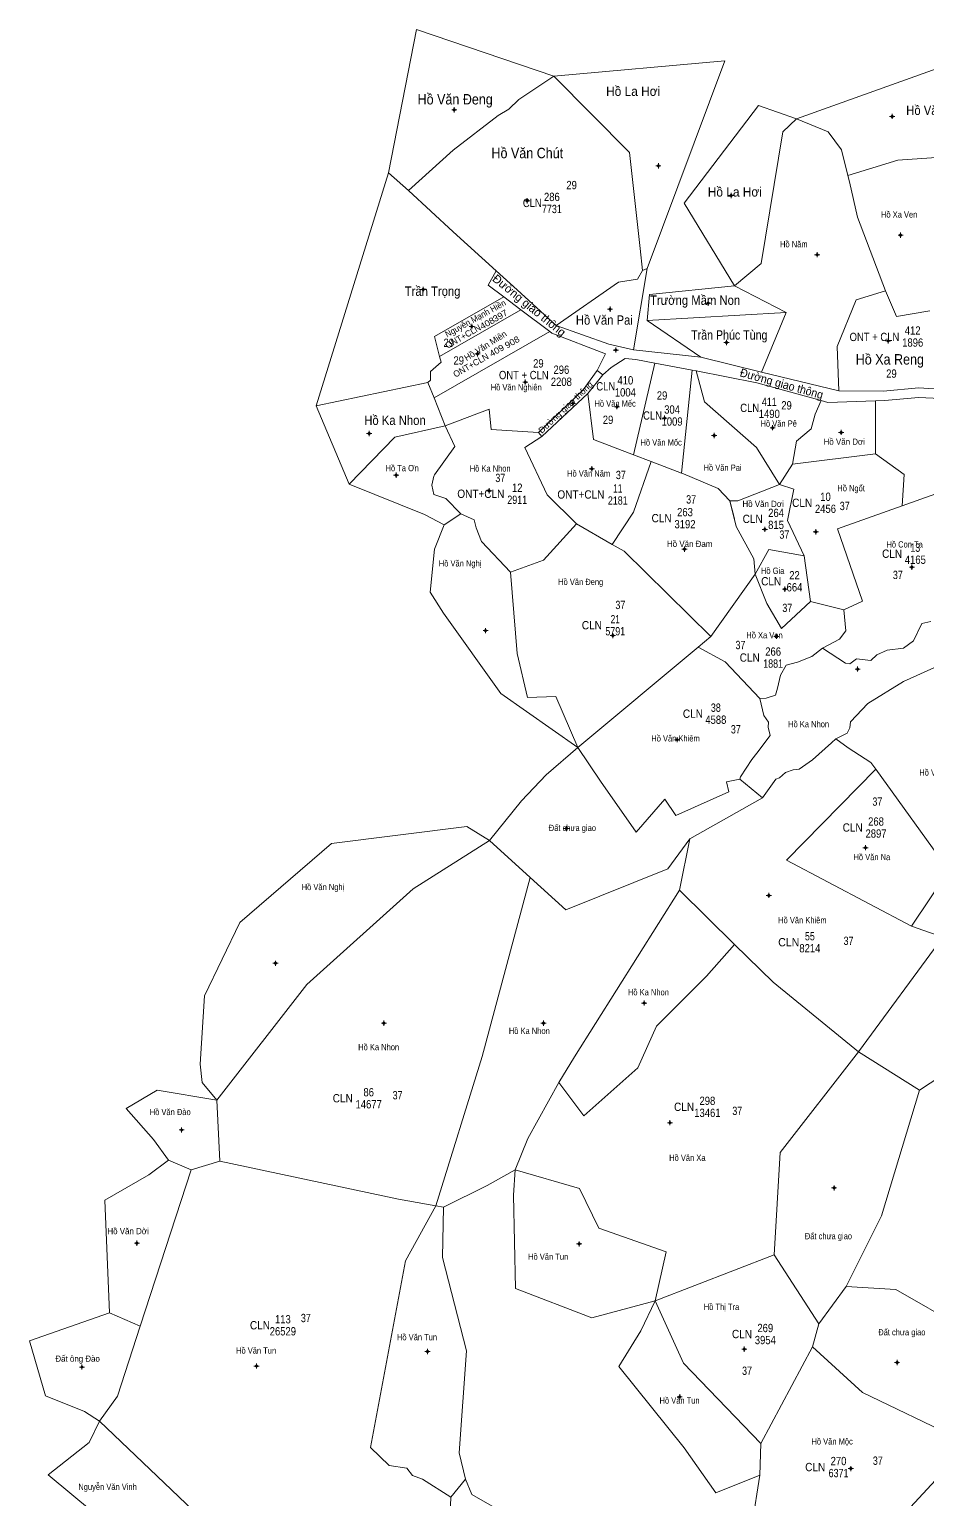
# Model space of a CAD drawing. Header units: metres. Extents: x 534642 to 537446, y 1848225 to 1851202.
# Drawn here: x 534872 to 535304, y 1850487 to 1851193 of the extents above; entities that cross this region are included whole.
import ezdxf
from ezdxf.enums import TextEntityAlignment as Align

# ---------------------------------------------------------------- set-up
doc = ezdxf.new("R2010")
doc.units = ezdxf.units.M
doc.header["$LTSCALE"] = 1.2
doc.layers.add('10', color=7, linetype='Continuous', lineweight=13)
doc.layers.add('11', color=7, linetype='Continuous', lineweight=13)
for name, color, linetype in [('2', 7, 'Continuous'), ('3', 7, 'Continuous'), ('4', 7, 'Continuous'), ('5', 7, 'Continuous'), ('63', 7, 'Continuous'), ('7', 7, 'Continuous'), ('8', 7, 'Continuous')]:
    doc.layers.add(name, color=color, linetype=linetype)

msp = doc.modelspace()

# ---------------------------------------------------------------- hatches: boundary and pattern name
at = {"layer": '11'}
for points in [[(535076.68, 1851154.18, 1), (535076.38, 1851154.18, 1)], [(535287.12, 1851151.07, 1), (535286.82, 1851151.07, 1)], [(535174.74, 1851127.35, 1), (535174.44, 1851127.35, 1)], [(535111.75, 1851110.54, 1), (535111.45, 1851110.54, 1)], [(535209.72, 1851113.02, 1), (535209.42, 1851113.02, 1)], [(535291.18, 1851093.99, 1), (535290.88, 1851093.99, 1)], [(535251.11, 1851084.62, 1), (535250.81, 1851084.62, 1)], [(535061.69, 1851067.94, 1), (535061.39, 1851067.94, 1)], [(535198.74, 1851061.36, 1), (535198.44, 1851061.36, 1)], [(535151.52, 1851058.47, 1), (535151.22, 1851058.47, 1)], [(535085.04, 1851050.09, 1), (535084.74, 1851050.09, 1)], [(535154.34, 1851038.82, 1), (535154.04, 1851038.82, 1)], [(535207.49, 1851042.47, 1), (535207.19, 1851042.47, 1)], [(535285.19, 1851043.17, 1), (535284.89, 1851043.17, 1)], [(535087.83, 1851036.99, 1), (535087.53, 1851036.99, 1)], [(535110.82, 1851023.44, 1), (535110.52, 1851023.44, 1)], [(535133.71, 1851013.16, 1), (535133.41, 1851013.16, 1)], [(535154.87, 1851011.59, 1), (535154.57, 1851011.59, 1)], [(535177.77, 1851006.11, 1), (535177.47, 1851006.11, 1)], [(535035.8, 1850998.74, 1), (535035.5, 1850998.74, 1)], [(535201.55, 1850997.76, 1), (535201.25, 1850997.76, 1)], [(535229.68, 1851001.5, 1), (535229.38, 1851001.5, 1)], [(535262.64, 1850999.27, 1), (535262.34, 1850999.27, 1)], [(535142.78, 1850981.75, 1), (535142.48, 1850981.75, 1)], [(535048.71, 1850978.68, 1), (535048.41, 1850978.68, 1)], [(535093.45, 1850971.23, 1), (535093.15, 1850971.23, 1)], [(535225.88, 1850952.69, 1), (535225.58, 1850952.69, 1)], [(535250.42, 1850951.49, 1), (535250.12, 1850951.49, 1)], [(535187.27, 1850943.19, 1), (535186.97, 1850943.19, 1)], [(535296.62, 1850934.54, 1), (535296.32, 1850934.54, 1)], [(535235.6, 1850923.99, 1), (535235.3, 1850923.99, 1)], [(535091.74, 1850904.02, 1), (535091.44, 1850904.02, 1)], [(535152.85, 1850901.63, 1), (535152.55, 1850901.63, 1)], [(535231.48, 1850901.28, 1), (535231.18, 1850901.28, 1)], [(535270.53, 1850885.58, 1), (535270.23, 1850885.58, 1)], [(535183.75, 1850851.65, 1), (535183.45, 1850851.65, 1)], [(535130.59, 1850808.91, 1), (535130.29, 1850808.91, 1)], [(535274.33, 1850799.78, 1), (535274.03, 1850799.78, 1)], [(535227.86, 1850776.87, 1), (535227.56, 1850776.87, 1)], [(534990.71, 1850744.24, 1), (534990.41, 1850744.24, 1)], [(535167.9, 1850725.16, 1), (535167.6, 1850725.16, 1)], [(535042.87, 1850715.46, 1), (535042.57, 1850715.46, 1)], [(535119.52, 1850715.51, 1), (535119.22, 1850715.51, 1)], [(534945.66, 1850664.16, 1), (534945.36, 1850664.16, 1)], [(535180.33, 1850667.68, 1), (535180.03, 1850667.68, 1)], [(535259.18, 1850636.32, 1), (535258.88, 1850636.32, 1)], [(534924.17, 1850609.78, 1), (534923.87, 1850609.78, 1)], [(535136.66, 1850609.42, 1), (535136.36, 1850609.42, 1)], [(535063.79, 1850557.76, 1), (535063.49, 1850557.76, 1)], [(535216.05, 1850558.88, 1), (535215.75, 1850558.88, 1)], [(534981.61, 1850550.78, 1), (534981.31, 1850550.78, 1)], [(535289.46, 1850552.48, 1), (535289.16, 1850552.48, 1)], [(534897.76, 1850550.31, 1), (534897.46, 1850550.31, 1)], [(535185.01, 1850535.94, 1), (535184.71, 1850535.94, 1)], [(535267.24, 1850501.49, 1), (535266.94, 1850501.49, 1)]]:
    msp.add_hatch(color=256, dxfattribs=at).paths.add_polyline_path(points)

# ---------------------------------------------------------------- linework, layer by layer
at = {"layer": '10'}
for p, q in [((535075.96, 1851134.84), (535054.47, 1851115.53)), ((535054.47, 1851115.53), (535044.89, 1851123.92)), ((535092.88, 1851069.99), (535096.72, 1851076.83)), ((535167, 1851076.99), (535169.24, 1851077.98)), ((535106.71, 1851067.76), (535125.56, 1851050.65)), ((535169.17, 1851053.02), (535235.98, 1851056.81)), ((535066.83, 1851015.81), (535122.42, 1851047.69)), ((535260.48, 1851040.54), (535261.33, 1851019.28)), ((535172.9, 1851032.58), (535162.65, 1850988.5)), ((535195.07, 1851035.38), (535224.09, 1851028.13)), ((535140.64, 1851018.02), (535147.9, 1851026.94)), ((535145.27, 1851029.04), (535147.9, 1851026.94)), ((535190.85, 1851029.18), (535185.8, 1850979.65)), ((535192.55, 1851028.86), (535192.78, 1851028.82)), ((535192.73, 1851028.99), (535192.78, 1851028.82)), ((535224.09, 1851028.13), (535261.33, 1851019.28)), ((535010.08, 1851011.96), (535063.86, 1851023.16)), ((535118.56, 1850997.28), (535140.64, 1851018.02)), ((535025.96, 1850974.32), (535010.08, 1851011.96)), ((535252.81, 1851014.55), (535256.11, 1851013.63)), ((535118.56, 1850997.28), (535117.03, 1850999.19)), ((535339.05, 1850980.92), (535291.73, 1850963.99)), ((535208.89, 1850966.34), (535211.16, 1850957.8)), ((535071.64, 1850954.93), (535079.63, 1850960.08)), ((535135.27, 1850955.3), (535152.39, 1850945.48)), ((535089.68, 1850946.86), (535103.49, 1850932.04)), ((535199.88, 1850901.16), (535221.18, 1850931.19)), ((535241.54, 1850888.84), (535248.34, 1850891.62)), ((535253.53, 1850895.67), (535248.34, 1850891.62)), ((535253.53, 1850895.67), (535264.49, 1850888.45)), ((535264.49, 1850888.45), (535266.64, 1850888.16)), ((535306.94, 1850886.1), (535292.42, 1850879.59)), ((535135.96, 1850847.97), (535125.36, 1850872.33)), ((535135.96, 1850847.97), (535146.8, 1850831.74)), ((535228.31, 1850853.66), (535222, 1850845.11)), ((535257.78, 1850850.16), (535248.68, 1850841.94)), ((535257.78, 1850850.16), (535259.97, 1850852.1)), ((535242.29, 1850837.52), (535248.68, 1850841.94)), ((535314.22, 1850788.77), (535279.12, 1850837.43)), ((535213.7, 1850832.76), (535224.69, 1850823.66)), ((535211.25, 1850753.31), (535184.76, 1850779.33)), ((535270.85, 1850701.65), (535311.36, 1850756.85)), ((535300.18, 1850683.33), (535270.85, 1850701.65)), ((534925.58, 1850569.92), (534950.04, 1850645.05)), ((535067.65, 1850627.72), (535071.4, 1850627.04)), ((535173.07, 1850582.05), (535230.26, 1850604.14)), ((535264.9, 1850588.97), (535251.73, 1850570.99)), ((534910.86, 1850576.34), (534925.58, 1850569.92)), ((534905.98, 1850524.28), (534967.37, 1850465.92)), ((535061.21, 1850496.46), (535074.94, 1850487.81)), ((535074.94, 1850487.81), (535081.92, 1850496.44))]:
    msp.add_line(p, q, dxfattribs=at)
for points in [[(535124.31, 1851170.44), (535058.29, 1851192.84), (535044.89, 1851123.92), (535010.08, 1851011.96)], [(535240.99, 1851149.96), (535323.74, 1851179.49), (535333.73, 1851132.99), (535367.14, 1851140.9)], [(535169.24, 1851077.98), (535206.62, 1851177.71), (535124.31, 1851170.44)], [(535124.31, 1851170.44), (535107.5, 1851159.19), (535102.8, 1851154.48), (535097.66, 1851151.48), (535075.96, 1851134.84)], [(535167, 1851076.99), (535165.91, 1851087.64), (535160.73, 1851133.77), (535124.31, 1851170.44)], [(535211.19, 1851069.71), (535187, 1851109.43), (535222.67, 1851156.33), (535240.99, 1851149.96)], [(535240.99, 1851149.96), (535234.46, 1851143.56), (535224.05, 1851080.45), (535211.19, 1851069.71)], [(535240.99, 1851149.96), (535256.17, 1851143.69), (535262.68, 1851135.07), (535265.66, 1851122.66)], [(535333.73, 1851132.99), (535289.73, 1851129.99), (535265.66, 1851122.66)], [(535265.66, 1851122.66), (535266.4, 1851119.56), (535270.29, 1851102.63), (535283.82, 1851067.33)], [(535054.47, 1851115.53), (535076, 1851095.64), (535096.72, 1851076.83), (535106.71, 1851067.76)], [(535167, 1851076.99), (535164.55, 1851072.8), (535155.47, 1851071.43), (535125.56, 1851050.65)], [(535169.17, 1851053.02), (535195.07, 1851035.38), (535162.62, 1851038.96), (535169.24, 1851077.98)], [(535092.88, 1851069.99), (535100.3, 1851064.4), (535108.55, 1851058.18)], [(535169.17, 1851053.02), (535170.36, 1851065.49), (535211.19, 1851069.71)], [(535211.19, 1851069.71), (535235.98, 1851056.81), (535224.09, 1851028.13)], [(535283.82, 1851067.33), (535269.73, 1851062.99), (535260.48, 1851040.54)], [(535305.03, 1851057.67), (535289, 1851055), (535283.82, 1851067.33)], [(535069.49, 1851035.78), (535066.95, 1851045.28), (535100.3, 1851064.4)], [(535069.49, 1851035.78), (535108.55, 1851058.18), (535122.42, 1851047.69)], [(535122.42, 1851047.69), (535123.34, 1851046.99), (535149.16, 1851037.02), (535145.27, 1851029.04)], [(535162.62, 1851038.96), (535150.86, 1851041.58), (535125.56, 1851050.65)], [(535063.86, 1851023.16), (535065.16, 1851024.27), (535065.06, 1851028.53), (535070.21, 1851033.07), (535069.49, 1851035.78)], [(535147.9, 1851026.94), (535151.87, 1851030.49), (535158.66, 1851034.68), (535163.71, 1851034.32), (535172.9, 1851032.58)], [(535172.9, 1851032.58), (535190.85, 1851029.18), (535192.55, 1851028.86)], [(535117.03, 1850999.19), (535138.48, 1851019.66), (535145.27, 1851029.04)], [(535192.78, 1851028.82), (535196.73, 1851013.99), (535221.73, 1850991.99), (535232.75, 1850974.19)], [(535192.78, 1851028.82), (535221.93, 1851023.14), (535252.81, 1851014.55)], [(535072.22, 1851002.43), (535066.83, 1851015.81), (535063.86, 1851023.16)], [(535162.65, 1850988.5), (535143.38, 1850995.86), (535140.64, 1851018.02)], [(535261.33, 1851019.28), (535282.66, 1851019.02), (535299.8, 1851020.73), (535312, 1851019.83)], [(535117.03, 1850999.19), (535094.32, 1851000.7), (535093.27, 1851010.42), (535072.22, 1851002.43)], [(535252.81, 1851014.55), (535250, 1851008), (535248, 1851001), (535241, 1850995), (535239, 1850984)], [(535279, 1851014.41), (535279, 1850989), (535239, 1850984)], [(535256.11, 1851013.63), (535279, 1851014.41), (535283.5, 1851014.56)], [(535327.6, 1851014.72), (535299.58, 1851016.1), (535283.5, 1851014.56)], [(535025.96, 1850974.32), (535047.98, 1850997.03), (535072.22, 1851002.43)], [(535072.22, 1851002.43), (535076.81, 1850992.48), (535067.03, 1850978.91), (535066.77, 1850978.27), (535065.67, 1850973.93), (535066.74, 1850969.41), (535072.48, 1850967.44), (535079.63, 1850960.08)], [(535135.27, 1850955.3), (535121.23, 1850969.27), (535110.43, 1850991.95), (535118.56, 1850997.28)], [(535185.8, 1850979.65), (535171.21, 1850985.23), (535162.65, 1850988.5)], [(535279, 1850989), (535292.73, 1850978.99), (535291.73, 1850963.99)], [(535171.21, 1850985.23), (535162.73, 1850960.99), (535152.39, 1850945.48)], [(535239, 1850984), (535232.75, 1850974.19), (535212.85, 1850966.41)], [(535185.8, 1850979.65), (535186.75, 1850979.29), (535203.27, 1850972.23)], [(535071.64, 1850954.93), (535062.2, 1850959.75), (535025.96, 1850974.32)], [(535212.85, 1850966.41), (535208.89, 1850966.34), (535203.27, 1850972.23)], [(535244.73, 1850939.99), (535236.73, 1850956.99), (535239.73, 1850971.99), (535232.75, 1850974.19)], [(535221.18, 1850931.19), (535220.47, 1850938.45), (535211.96, 1850954.07), (535208.89, 1850966.34)], [(535291.73, 1850963.99), (535260.73, 1850952.99), (535272.64, 1850918.25), (535263.73, 1850913.99)], [(535071.64, 1850954.93), (535066.95, 1850943.14), (535064.91, 1850922.47), (535071.38, 1850912.43), (535098.95, 1850873.82), (535135.96, 1850847.97)], [(535079.63, 1850960.08), (535086.02, 1850957.25), (535087.02, 1850953.49), (535089.68, 1850946.86)], [(535135.27, 1850955.3), (535119.34, 1850937.95), (535103.49, 1850932.04)], [(535152.39, 1850945.48), (535158.16, 1850942.17), (535199.88, 1850901.16)], [(535244.73, 1850939.99), (535227.73, 1850942.99), (535221.18, 1850931.19)], [(535244.73, 1850939.99), (535247.73, 1850917.99), (535263.73, 1850913.99)], [(535103.49, 1850932.04), (535106.73, 1850892.99), (535111.73, 1850871.99), (535125.36, 1850872.33)], [(535247.73, 1850917.99), (535233.73, 1850904.99), (535226.73, 1850916.99), (535221.18, 1850931.19)], [(535263.73, 1850913.99), (535264.73, 1850903.99), (535261.73, 1850899.99), (535253.53, 1850895.67)], [(535297.27, 1850899.19), (535301.24, 1850907.5), (535305.48, 1850908.49)], [(535135.96, 1850847.97), (535193.76, 1850896.07), (535199.88, 1850901.16)], [(535279.64, 1850892.44), (535284.5, 1850894.72), (535292.35, 1850895.58), (535297.27, 1850899.19)], [(535193.76, 1850896.07), (535206.73, 1850888.99), (535223.37, 1850871.37)], [(535266.64, 1850888.16), (535269.86, 1850890.42), (535276.7, 1850889.68), (535279.64, 1850892.44)], [(535241.54, 1850888.84), (535235.99, 1850887.41), (535233.34, 1850882.59), (535231.82, 1850876.45)], [(535223.37, 1850871.37), (535226.39, 1850871.64), (535230.94, 1850873.1), (535231.82, 1850876.45)], [(535267.01, 1850860.23), (535275.2, 1850869.08), (535292.42, 1850879.59)], [(535223.37, 1850871.37), (535225.32, 1850863.29), (535227.46, 1850860.09)], [(535227.46, 1850860.09), (535227.34, 1850857.72), (535228.31, 1850853.66)], [(535259.97, 1850852.1), (535265.33, 1850854.78), (535266.62, 1850857.42), (535267.01, 1850860.23)], [(535093.5, 1850803.21), (535108.88, 1850822.23), (535120.74, 1850834.77), (535135.96, 1850847.97)], [(535279.12, 1850837.43), (535276.73, 1850840.75), (535265.74, 1850847.67), (535259.97, 1850852.1)], [(535213.7, 1850832.76), (535214.12, 1850833.82), (535219.56, 1850842.18), (535222, 1850845.11)], [(535224.69, 1850823.66), (535231.12, 1850832.75), (535232.89, 1850833.31)], [(535232.89, 1850833.31), (535235.65, 1850835.81), (535239.42, 1850837.2), (535242.29, 1850837.52)], [(535296.2, 1850762.14), (535236.14, 1850793.72), (535279.12, 1850837.43)], [(535146.8, 1850831.74), (535163.96, 1850807.23), (535177.79, 1850823.11), (535182.96, 1850815.26)], [(535213.7, 1850832.76), (535207.39, 1850831.47), (535208.53, 1850826.65), (535182.96, 1850815.26)], [(535184.76, 1850779.33), (535189.73, 1850803.99), (535224.69, 1850823.66)], [(535296.2, 1850762.14), (535314.22, 1850788.77), (535349.75, 1850816.34)], [(535093.5, 1850803.21), (535082.53, 1850809.94), (535017.49, 1850801.81), (534973.45, 1850763.85), (534956.51, 1850728.6), (534954.39, 1850695.81), (534955.41, 1850687), (534962.38, 1850678.55)], [(535093.5, 1850803.21), (535056.73, 1850779.99), (535005.73, 1850733.99), (534962.38, 1850678.55)], [(535093.5, 1850803.21), (535112.96, 1850785.51), (535130.17, 1850769.86)], [(535189.73, 1850803.99), (535179.17, 1850789.59), (535130.17, 1850769.86)], [(535067.65, 1850627.72), (535089.92, 1850699.47), (535112.96, 1850785.51)], [(535126.73, 1850686.99), (535134.28, 1850699.26), (535184.76, 1850779.33)], [(535367.38, 1850737.31), (535311.36, 1850756.85), (535296.2, 1850762.14)], [(535211.25, 1850753.31), (535197.73, 1850737.99), (535173.73, 1850713.99), (535164.73, 1850693.99), (535138.73, 1850670.99), (535126.73, 1850686.99)], [(535270.85, 1850701.65), (535229.78, 1850735.1), (535211.25, 1850753.31)], [(535367.38, 1850737.31), (535359.21, 1850722.02), (535300.18, 1850683.33)], [(535230.26, 1850604.14), (535233.13, 1850653.37), (535270.85, 1850701.65)], [(535126.73, 1850686.99), (535111.84, 1850660.06), (535105.73, 1850644.99)], [(534962.38, 1850678.55), (534933.73, 1850683.27), (534918.82, 1850674.46), (534932.03, 1850659.55), (534939.11, 1850649.65)], [(534962.38, 1850678.55), (534963.83, 1850649.22), (534950.04, 1850645.05), (534939.11, 1850649.65)], [(535300.18, 1850683.33), (535281.87, 1850622.91), (535264.9, 1850588.97)], [(534939.11, 1850649.65), (534929.66, 1850642.6), (534908.66, 1850630.4), (534910.86, 1850576.34)], [(534963.83, 1850649.22), (535049.73, 1850630.99), (535067.65, 1850627.72)], [(535105.73, 1850644.99), (535092.4, 1850637.43), (535071.4, 1850627.04)], [(535105.73, 1850644.99), (535104.96, 1850632.85), (535105.98, 1850588.1), (535142.58, 1850573.86), (535173.07, 1850582.05)], [(535145.94, 1850617.04), (535136.73, 1850635.99), (535105.73, 1850644.99)], [(535067.65, 1850627.72), (535053.11, 1850601.35), (535036.2, 1850511.6)], [(535081.92, 1850496.44), (535078.86, 1850509.12), (535082.42, 1850558.11), (535070.9, 1850602.86), (535071.4, 1850627.04)], [(535145.94, 1850617.04), (535178.31, 1850605.63), (535173.07, 1850582.05)], [(535230.26, 1850604.14), (535251.73, 1850570.99), (535248.73, 1850559.99), (535223.89, 1850513.63)], [(535322.73, 1850537.99), (535320.54, 1850569.29), (535288.65, 1850587.61), (535264.9, 1850588.97)], [(535173.07, 1850582.05), (535166.21, 1850567.67), (535155.54, 1850550.55), (535187.05, 1850511.56), (535202.25, 1850489.83)], [(535223.89, 1850513.63), (535186.73, 1850552.18), (535173.07, 1850582.05)], [(534905.98, 1850524.28), (534898.84, 1850528.89), (534880.12, 1850536.43), (534872.33, 1850562.87), (534910.86, 1850576.34)], [(534905.98, 1850524.28), (534914.66, 1850536.38), (534925.58, 1850569.92)], [(535248.73, 1850559.99), (535272.73, 1850537.99), (535318.73, 1850515.99)], [(534905.98, 1850524.28), (534901.04, 1850513.98), (534881.4, 1850498.56), (534913.58, 1850471.78), (534946.1, 1850465.68), (534948.58, 1850444.08)], [(535268.45, 1850445.57), (535272.73, 1850442.99), (535295.73, 1850482.99), (535307.73, 1850495.99), (535318.73, 1850515.99)], [(535036.2, 1850511.6), (535045.29, 1850503.06), (535053.71, 1850501.74)], [(535223.89, 1850513.63), (535223.32, 1850498.35), (535202.25, 1850489.83)], [(535061.21, 1850496.46), (535056.37, 1850498.22), (535053.71, 1850501.74)], [(535076.01, 1850434.32), (535084.55, 1850437.82), (535109.29, 1850444.6), (535119.45, 1850469.35), (535084.89, 1850489.01), (535081.92, 1850496.44)], [(535223.32, 1850498.35), (535219.73, 1850474.99), (535268.45, 1850445.57), (535254.73, 1850424.99)], [(535074.94, 1850487.81), (535073.43, 1850452.35), (535036.27, 1850461.74), (535020.29, 1850465.77)]]:
    msp.add_lwpolyline(points, dxfattribs=at)
at = {"layer": '11'}
for p, q in [((535075.9, 1851154.18), (535075.28, 1851154.18)), ((535076.53, 1851155.43), (535076.53, 1851154.8)), ((535076.53, 1851153.56), (535076.53, 1851152.93)), ((535077.78, 1851154.18), (535077.16, 1851154.18)), ((535286.34, 1851151.07), (535285.72, 1851151.07)), ((535286.97, 1851152.32), (535286.97, 1851151.7)), ((535288.22, 1851151.07), (535287.6, 1851151.07)), ((535286.97, 1851150.44), (535286.97, 1851149.82)), ((535173.96, 1851127.35), (535173.34, 1851127.35)), ((535174.59, 1851128.6), (535174.59, 1851127.98)), ((535174.59, 1851126.72), (535174.59, 1851126.1)), ((535175.84, 1851127.35), (535175.22, 1851127.35)), ((535110.98, 1851110.54), (535110.35, 1851110.54)), ((535111.6, 1851111.79), (535111.6, 1851111.16)), ((535111.6, 1851109.92), (535111.6, 1851109.29)), ((535112.85, 1851110.54), (535112.22, 1851110.54)), ((535208.94, 1851113.02), (535208.32, 1851113.02)), ((535209.57, 1851114.27), (535209.57, 1851113.64)), ((535209.57, 1851112.4), (535209.57, 1851111.77)), ((535210.82, 1851113.02), (535210.19, 1851113.02)), ((535291.03, 1851095.24), (535291.03, 1851094.62)), ((535290.4, 1851093.99), (535289.78, 1851093.99)), ((535291.03, 1851093.36), (535291.03, 1851092.74)), ((535292.28, 1851093.99), (535291.66, 1851093.99)), ((535250.34, 1851084.62), (535249.71, 1851084.62)), ((535250.96, 1851085.87), (535250.96, 1851085.24)), ((535250.96, 1851084), (535250.96, 1851083.37)), ((535252.21, 1851084.62), (535251.58, 1851084.62)), ((535060.92, 1851067.94), (535060.29, 1851067.94)), ((535061.54, 1851069.19), (535061.54, 1851068.56)), ((535061.54, 1851067.32), (535061.54, 1851066.69)), ((535062.79, 1851067.94), (535062.16, 1851067.94)), ((535151.37, 1851059.72), (535151.37, 1851059.1)), ((535197.96, 1851061.36), (535197.34, 1851061.36)), ((535198.59, 1851062.61), (535198.59, 1851061.98)), ((535198.59, 1851060.74), (535198.59, 1851060.11)), ((535199.84, 1851061.36), (535199.22, 1851061.36)), ((535150.74, 1851058.47), (535150.12, 1851058.47)), ((535151.37, 1851057.84), (535151.37, 1851057.22)), ((535152.62, 1851058.47), (535152, 1851058.47)), ((535084.26, 1851050.09), (535083.64, 1851050.09)), ((535084.89, 1851051.34), (535084.89, 1851050.72)), ((535084.89, 1851049.46), (535084.89, 1851048.84)), ((535086.14, 1851050.09), (535085.52, 1851050.09)), ((535087.68, 1851038.24), (535087.68, 1851037.62)), ((535153.56, 1851038.82), (535152.94, 1851038.82)), ((535154.19, 1851040.07), (535154.19, 1851039.44)), ((535154.19, 1851038.2), (535154.19, 1851037.57)), ((535155.44, 1851038.82), (535154.81, 1851038.82)), ((535206.72, 1851042.47), (535206.09, 1851042.47)), ((535207.34, 1851043.72), (535207.34, 1851043.1)), ((535207.34, 1851041.84), (535207.34, 1851041.22)), ((535208.59, 1851042.47), (535207.96, 1851042.47)), ((535284.42, 1851043.17), (535283.79, 1851043.17)), ((535285.04, 1851044.42), (535285.04, 1851043.8)), ((535285.04, 1851042.54), (535285.04, 1851041.92)), ((535286.29, 1851043.17), (535285.66, 1851043.17)), ((535087.06, 1851036.99), (535086.43, 1851036.99)), ((535087.68, 1851036.36), (535087.68, 1851035.74)), ((535088.93, 1851036.99), (535088.31, 1851036.99)), ((535110.67, 1851024.69), (535110.67, 1851024.06)), ((535110.05, 1851023.44), (535109.42, 1851023.44)), ((535110.67, 1851022.82), (535110.67, 1851022.19)), ((535111.92, 1851023.44), (535111.3, 1851023.44)), ((535132.94, 1851013.16), (535132.31, 1851013.16)), ((535133.56, 1851014.41), (535133.56, 1851013.78)), ((535133.56, 1851012.54), (535133.56, 1851011.91)), ((535134.81, 1851013.16), (535134.19, 1851013.16)), ((535154.1, 1851011.59), (535153.47, 1851011.59)), ((535154.72, 1851012.84), (535154.72, 1851012.22)), ((535154.72, 1851010.96), (535154.72, 1851010.34)), ((535155.97, 1851011.59), (535155.34, 1851011.59)), ((535177, 1851006.11), (535176.37, 1851006.11)), ((535177.62, 1851007.36), (535177.62, 1851006.74)), ((535177.62, 1851005.48), (535177.62, 1851004.86)), ((535178.87, 1851006.11), (535178.24, 1851006.11)), ((535229.53, 1851002.75), (535229.53, 1851002.12)), ((535035.02, 1850998.74), (535034.4, 1850998.74)), ((535035.65, 1850999.99), (535035.65, 1850999.36)), ((535035.65, 1850998.12), (535035.65, 1850997.49)), ((535036.9, 1850998.74), (535036.28, 1850998.74)), ((535200.78, 1850997.76), (535200.15, 1850997.76)), ((535201.4, 1850999.01), (535201.4, 1850998.38)), ((535201.4, 1850997.14), (535201.4, 1850996.51)), ((535202.65, 1850997.76), (535202.02, 1850997.76)), ((535228.9, 1851001.5), (535228.28, 1851001.5)), ((535229.53, 1851000.88), (535229.53, 1851000.25)), ((535230.78, 1851001.5), (535230.16, 1851001.5)), ((535261.86, 1850999.27), (535261.24, 1850999.27)), ((535262.49, 1851000.52), (535262.49, 1850999.9)), ((535262.49, 1850998.64), (535262.49, 1850998.02)), ((535263.74, 1850999.27), (535263.12, 1850999.27)), ((535142, 1850981.75), (535141.38, 1850981.75)), ((535142.63, 1850983), (535142.63, 1850982.38)), ((535143.88, 1850981.75), (535143.26, 1850981.75)), ((535047.94, 1850978.68), (535047.31, 1850978.68)), ((535048.56, 1850979.93), (535048.56, 1850979.3)), ((535048.56, 1850978.06), (535048.56, 1850977.43)), ((535049.81, 1850978.68), (535049.19, 1850978.68)), ((535142.63, 1850981.12), (535142.63, 1850980.5)), ((535092.68, 1850971.23), (535092.05, 1850971.23)), ((535093.3, 1850972.48), (535093.3, 1850971.86)), ((535093.3, 1850970.6), (535093.3, 1850969.98)), ((535094.55, 1850971.23), (535093.93, 1850971.23)), ((535225.73, 1850953.94), (535225.73, 1850953.32)), ((535225.1, 1850952.69), (535224.48, 1850952.69)), ((535225.73, 1850952.06), (535225.73, 1850951.44)), ((535226.98, 1850952.69), (535226.36, 1850952.69)), ((535249.64, 1850951.49), (535249.02, 1850951.49)), ((535250.27, 1850952.74), (535250.27, 1850952.12)), ((535250.27, 1850950.86), (535250.27, 1850950.24)), ((535251.52, 1850951.49), (535250.9, 1850951.49)), ((535186.5, 1850943.19), (535185.87, 1850943.19)), ((535187.12, 1850944.44), (535187.12, 1850943.82)), ((535187.12, 1850942.56), (535187.12, 1850941.94)), ((535188.37, 1850943.19), (535187.74, 1850943.19)), ((535295.84, 1850934.54), (535295.22, 1850934.54)), ((535296.47, 1850935.79), (535296.47, 1850935.16)), ((535296.47, 1850933.92), (535296.47, 1850933.29)), ((535297.72, 1850934.54), (535297.1, 1850934.54)), ((535235.45, 1850925.24), (535235.45, 1850924.62)), ((535234.82, 1850923.99), (535234.2, 1850923.99)), ((535235.45, 1850923.36), (535235.45, 1850922.74)), ((535236.7, 1850923.99), (535236.07, 1850923.99)), ((535090.96, 1850904.02), (535090.34, 1850904.02)), ((535091.59, 1850905.27), (535091.59, 1850904.64)), ((535092.84, 1850904.02), (535092.22, 1850904.02)), ((535091.59, 1850903.4), (535091.59, 1850902.77)), ((535152.07, 1850901.63), (535151.45, 1850901.63)), ((535152.7, 1850902.88), (535152.7, 1850902.26)), ((535152.7, 1850901), (535152.7, 1850900.38)), ((535153.95, 1850901.63), (535153.32, 1850901.63)), ((535230.7, 1850901.28), (535230.08, 1850901.28)), ((535231.33, 1850902.53), (535231.33, 1850901.9)), ((535231.33, 1850900.66), (535231.33, 1850900.03)), ((535232.58, 1850901.28), (535231.95, 1850901.28)), ((535269.76, 1850885.58), (535269.13, 1850885.58)), ((535270.38, 1850886.83), (535270.38, 1850886.2)), ((535270.38, 1850884.96), (535270.38, 1850884.33)), ((535271.63, 1850885.58), (535271, 1850885.58)), ((535182.98, 1850851.65), (535182.35, 1850851.65)), ((535183.6, 1850852.9), (535183.6, 1850852.28)), ((535183.6, 1850851.02), (535183.6, 1850850.4)), ((535184.85, 1850851.65), (535184.22, 1850851.65)), ((535129.81, 1850808.91), (535129.19, 1850808.91)), ((535130.44, 1850810.16), (535130.44, 1850809.54)), ((535130.44, 1850808.28), (535130.44, 1850807.66)), ((535131.69, 1850808.91), (535131.06, 1850808.91)), ((535273.56, 1850799.78), (535272.93, 1850799.78)), ((535274.18, 1850801.03), (535274.18, 1850800.4)), ((535274.18, 1850799.16), (535274.18, 1850798.53)), ((535275.43, 1850799.78), (535274.81, 1850799.78)), ((535227.08, 1850776.87), (535226.46, 1850776.87)), ((535227.71, 1850778.12), (535227.71, 1850777.5)), ((535228.96, 1850776.87), (535228.34, 1850776.87)), ((535227.71, 1850776.24), (535227.71, 1850775.62)), ((534989.94, 1850744.24), (534989.31, 1850744.24)), ((534990.56, 1850745.49), (534990.56, 1850744.86)), ((534990.56, 1850743.62), (534990.56, 1850742.99)), ((534991.81, 1850744.24), (534991.19, 1850744.24)), ((535167.12, 1850725.16), (535166.5, 1850725.16)), ((535167.75, 1850726.41), (535167.75, 1850725.78)), ((535167.75, 1850724.54), (535167.75, 1850723.91)), ((535169, 1850725.16), (535168.38, 1850725.16)), ((535042.1, 1850715.46), (535041.47, 1850715.46)), ((535042.72, 1850716.71), (535042.72, 1850716.08)), ((535042.72, 1850714.84), (535042.72, 1850714.21)), ((535043.97, 1850715.46), (535043.34, 1850715.46)), ((535118.74, 1850715.51), (535118.12, 1850715.51)), ((535119.37, 1850716.76), (535119.37, 1850716.14)), ((535119.37, 1850714.88), (535119.37, 1850714.26)), ((535120.62, 1850715.51), (535120, 1850715.51)), ((534944.88, 1850664.16), (534944.26, 1850664.16)), ((534945.51, 1850665.41), (534945.51, 1850664.78)), ((534946.76, 1850664.16), (534946.14, 1850664.16)), ((535179.56, 1850667.68), (535178.93, 1850667.68)), ((535180.18, 1850668.93), (535180.18, 1850668.3)), ((535180.18, 1850667.06), (535180.18, 1850666.43)), ((535181.43, 1850667.68), (535180.81, 1850667.68)), ((534945.51, 1850663.54), (534945.51, 1850662.91)), ((535258.4, 1850636.32), (535257.78, 1850636.32)), ((535259.03, 1850637.57), (535259.03, 1850636.94)), ((535259.03, 1850635.7), (535259.03, 1850635.07)), ((535260.28, 1850636.32), (535259.66, 1850636.32)), ((534923.4, 1850609.78), (534922.77, 1850609.78)), ((534924.02, 1850611.03), (534924.02, 1850610.4)), ((534924.02, 1850609.16), (534924.02, 1850608.53)), ((534925.27, 1850609.78), (534924.64, 1850609.78)), ((535135.88, 1850609.42), (535135.26, 1850609.42)), ((535136.51, 1850610.67), (535136.51, 1850610.04)), ((535136.51, 1850608.8), (535136.51, 1850608.17)), ((535137.76, 1850609.42), (535137.14, 1850609.42)), ((535063.02, 1850557.76), (535062.39, 1850557.76)), ((535063.64, 1850559.01), (535063.64, 1850558.38)), ((535064.89, 1850557.76), (535064.26, 1850557.76)), ((535215.28, 1850558.88), (535214.65, 1850558.88)), ((535215.9, 1850560.13), (535215.9, 1850559.5)), ((535215.9, 1850558.26), (535215.9, 1850557.63)), ((535217.15, 1850558.88), (535216.52, 1850558.88)), ((534897.61, 1850551.56), (534897.61, 1850550.94)), ((534980.84, 1850550.78), (534980.21, 1850550.78)), ((534981.46, 1850552.03), (534981.46, 1850551.4)), ((534982.71, 1850550.78), (534982.08, 1850550.78)), ((535063.64, 1850557.14), (535063.64, 1850556.51)), ((535288.69, 1850552.48), (535288.06, 1850552.48)), ((535289.31, 1850553.73), (535289.31, 1850553.1)), ((535289.31, 1850551.86), (535289.31, 1850551.23)), ((535290.56, 1850552.48), (535289.94, 1850552.48)), ((534896.98, 1850550.31), (534896.36, 1850550.31)), ((534897.61, 1850549.68), (534897.61, 1850549.06)), ((534898.86, 1850550.31), (534898.24, 1850550.31)), ((534981.46, 1850550.16), (534981.46, 1850549.53)), ((535184.86, 1850537.19), (535184.86, 1850536.56)), ((535184.24, 1850535.94), (535183.61, 1850535.94)), ((535184.86, 1850535.32), (535184.86, 1850534.69)), ((535186.11, 1850535.94), (535185.48, 1850535.94)), ((535266.46, 1850501.49), (535265.84, 1850501.49)), ((535267.09, 1850502.74), (535267.09, 1850502.12)), ((535268.34, 1850501.49), (535267.72, 1850501.49)), ((535267.09, 1850500.86), (535267.09, 1850500.24))]:
    msp.add_line(p, q, dxfattribs=at)
for points in [[(535076.53, 1851154.8), (535075.9, 1851154.18), (535076.53, 1851153.56), (535077.16, 1851154.18)], [(535286.97, 1851151.7), (535286.34, 1851151.07), (535286.97, 1851150.44), (535287.6, 1851151.07)], [(535174.59, 1851127.98), (535173.96, 1851127.35), (535174.59, 1851126.72), (535175.22, 1851127.35)], [(535111.6, 1851111.16), (535110.98, 1851110.54), (535111.6, 1851109.92), (535112.22, 1851110.54)], [(535209.57, 1851113.64), (535208.94, 1851113.02), (535209.57, 1851112.4), (535210.19, 1851113.02)], [(535291.03, 1851094.62), (535290.4, 1851093.99), (535291.03, 1851093.36), (535291.66, 1851093.99)], [(535250.96, 1851085.24), (535250.34, 1851084.62), (535250.96, 1851084), (535251.58, 1851084.62)], [(535061.54, 1851068.56), (535060.92, 1851067.94), (535061.54, 1851067.32), (535062.16, 1851067.94)], [(535198.59, 1851061.98), (535197.96, 1851061.36), (535198.59, 1851060.74), (535199.22, 1851061.36)], [(535151.37, 1851059.1), (535150.74, 1851058.47), (535151.37, 1851057.84), (535152, 1851058.47)], [(535084.89, 1851050.72), (535084.26, 1851050.09), (535084.89, 1851049.46), (535085.52, 1851050.09)], [(535154.19, 1851039.44), (535153.56, 1851038.82), (535154.19, 1851038.2), (535154.81, 1851038.82)], [(535207.34, 1851043.1), (535206.72, 1851042.47), (535207.34, 1851041.84), (535207.96, 1851042.47)], [(535285.04, 1851043.8), (535284.42, 1851043.17), (535285.04, 1851042.54), (535285.66, 1851043.17)], [(535087.68, 1851037.62), (535087.06, 1851036.99), (535087.68, 1851036.36), (535088.31, 1851036.99)], [(535110.67, 1851024.06), (535110.05, 1851023.44), (535110.67, 1851022.82), (535111.3, 1851023.44)], [(535133.56, 1851013.78), (535132.94, 1851013.16), (535133.56, 1851012.54), (535134.19, 1851013.16)], [(535154.72, 1851012.22), (535154.1, 1851011.59), (535154.72, 1851010.96), (535155.34, 1851011.59)], [(535177.62, 1851006.74), (535177, 1851006.11), (535177.62, 1851005.48), (535178.24, 1851006.11)], [(535035.65, 1850999.36), (535035.02, 1850998.74), (535035.65, 1850998.12), (535036.28, 1850998.74)], [(535201.4, 1850998.38), (535200.78, 1850997.76), (535201.4, 1850997.14), (535202.02, 1850997.76)], [(535229.53, 1851002.12), (535228.9, 1851001.5), (535229.53, 1851000.88), (535230.16, 1851001.5)], [(535262.49, 1850999.9), (535261.86, 1850999.27), (535262.49, 1850998.64), (535263.12, 1850999.27)], [(535142.63, 1850982.38), (535142, 1850981.75), (535142.63, 1850981.12), (535143.26, 1850981.75)], [(535048.56, 1850979.3), (535047.94, 1850978.68), (535048.56, 1850978.06), (535049.19, 1850978.68)], [(535093.3, 1850971.86), (535092.68, 1850971.23), (535093.3, 1850970.6), (535093.93, 1850971.23)], [(535225.73, 1850953.32), (535225.1, 1850952.69), (535225.73, 1850952.06), (535226.36, 1850952.69)], [(535250.27, 1850952.12), (535249.64, 1850951.49), (535250.27, 1850950.86), (535250.9, 1850951.49)], [(535187.12, 1850943.82), (535186.5, 1850943.19), (535187.12, 1850942.56), (535187.74, 1850943.19)], [(535296.47, 1850935.16), (535295.84, 1850934.54), (535296.47, 1850933.92), (535297.1, 1850934.54)], [(535235.45, 1850924.62), (535234.82, 1850923.99), (535235.45, 1850923.36), (535236.07, 1850923.99)], [(535091.59, 1850904.64), (535090.96, 1850904.02), (535091.59, 1850903.4), (535092.22, 1850904.02)], [(535152.7, 1850902.26), (535152.07, 1850901.63), (535152.7, 1850901), (535153.32, 1850901.63)], [(535231.33, 1850901.9), (535230.7, 1850901.28), (535231.33, 1850900.66), (535231.95, 1850901.28)], [(535270.38, 1850886.2), (535269.76, 1850885.58), (535270.38, 1850884.96), (535271, 1850885.58)], [(535183.6, 1850852.28), (535182.98, 1850851.65), (535183.6, 1850851.02), (535184.22, 1850851.65)], [(535130.44, 1850809.54), (535129.81, 1850808.91), (535130.44, 1850808.28), (535131.06, 1850808.91)], [(535274.18, 1850800.4), (535273.56, 1850799.78), (535274.18, 1850799.16), (535274.81, 1850799.78)], [(535227.71, 1850777.5), (535227.08, 1850776.87), (535227.71, 1850776.24), (535228.34, 1850776.87)], [(534990.56, 1850744.86), (534989.94, 1850744.24), (534990.56, 1850743.62), (534991.19, 1850744.24)], [(535167.75, 1850725.78), (535167.12, 1850725.16), (535167.75, 1850724.54), (535168.38, 1850725.16)], [(535042.72, 1850716.08), (535042.1, 1850715.46), (535042.72, 1850714.84), (535043.34, 1850715.46)], [(535119.37, 1850716.14), (535118.74, 1850715.51), (535119.37, 1850714.88), (535120, 1850715.51)], [(534945.51, 1850664.78), (534944.88, 1850664.16), (534945.51, 1850663.54), (534946.14, 1850664.16)], [(535180.18, 1850668.3), (535179.56, 1850667.68), (535180.18, 1850667.06), (535180.81, 1850667.68)], [(535259.03, 1850636.94), (535258.4, 1850636.32), (535259.03, 1850635.7), (535259.66, 1850636.32)], [(534924.02, 1850610.4), (534923.4, 1850609.78), (534924.02, 1850609.16), (534924.64, 1850609.78)], [(535136.51, 1850610.04), (535135.88, 1850609.42), (535136.51, 1850608.8), (535137.14, 1850609.42)], [(535063.64, 1850558.38), (535063.02, 1850557.76), (535063.64, 1850557.14), (535064.26, 1850557.76)], [(535215.9, 1850559.5), (535215.28, 1850558.88), (535215.9, 1850558.26), (535216.52, 1850558.88)], [(534897.61, 1850550.94), (534896.98, 1850550.31), (534897.61, 1850549.68), (534898.24, 1850550.31)], [(534981.46, 1850551.4), (534980.84, 1850550.78), (534981.46, 1850550.16), (534982.08, 1850550.78)], [(535289.31, 1850553.1), (535288.69, 1850552.48), (535289.31, 1850551.86), (535289.94, 1850552.48)], [(535184.86, 1850536.56), (535184.24, 1850535.94), (535184.86, 1850535.32), (535185.48, 1850535.94)], [(535267.09, 1850502.12), (535266.46, 1850501.49), (535267.09, 1850500.86), (535267.72, 1850501.49)]]:
    msp.add_lwpolyline(points, close=True, dxfattribs=at)
for centre in [(535076.53, 1851154.18), (535286.97, 1851151.07), (535174.59, 1851127.35), (535111.6, 1851110.54), (535209.57, 1851113.02), (535291.03, 1851093.99), (535250.96, 1851084.62), (535061.54, 1851067.94), (535198.59, 1851061.36), (535151.37, 1851058.47), (535084.89, 1851050.09), (535154.19, 1851038.82), (535207.34, 1851042.47), (535285.04, 1851043.17), (535087.68, 1851036.99), (535110.67, 1851023.44), (535133.56, 1851013.16), (535154.72, 1851011.59), (535177.62, 1851006.11), (535035.65, 1850998.74), (535201.4, 1850997.76), (535229.53, 1851001.5), (535262.49, 1850999.27), (535142.63, 1850981.75), (535048.56, 1850978.68), (535093.3, 1850971.23), (535225.73, 1850952.69), (535250.27, 1850951.49), (535187.12, 1850943.19), (535296.47, 1850934.54), (535235.45, 1850923.99), (535091.59, 1850904.02), (535152.7, 1850901.63), (535231.33, 1850901.28), (535270.38, 1850885.58), (535183.6, 1850851.65), (535130.44, 1850808.91), (535274.18, 1850799.78), (535227.71, 1850776.87), (534990.56, 1850744.24), (535167.75, 1850725.16), (535042.72, 1850715.46), (535119.37, 1850715.51), (534945.51, 1850664.16), (535180.18, 1850667.68), (535259.03, 1850636.32), (534924.02, 1850609.78), (535136.51, 1850609.42), (535063.64, 1850557.76), (535215.9, 1850558.88), (534981.46, 1850550.78), (535289.31, 1850552.48), (534897.61, 1850550.31), (535184.86, 1850535.94), (535267.09, 1850501.49)]:
    msp.add_circle(centre, 0.15, dxfattribs=at)

# ---------------------------------------------------------------- texts
at = {"layer": '2'}
for s, height, width, p in [('Hồ La Hơi', 4.5, 0.95, (535162.48, 1851160.89)), ('Hồ Văn Đeng', 5, 0.9, (535076.955, 1851156.79)), ('Hồ Văn Dôc', 4.5, 0.9, (535308.325, 1851151.73)), ('Hồ Văn Chút', 5, 0.9, (535111.62, 1851130.96)), ('Hồ La Hơi', 4.5, 0.95, (535211.34, 1851112.55)), ('Hồ Xa Ven', 3, 0.9, (535290.325, 1851102.42)), ('Hồ Năm', 3, 0.9, (535239.7, 1851088.19)), ('Trần Trọng', 4.5, 0.9, (535066.115, 1851064.85)), ('Trường Mầm Non', 4.5, 0.9, (535192.255, 1851060.52)), ('Hồ Văn Pai', 4.5, 0.9, (535148.66, 1851050.99)), ('Trần Phúc Tùng', 4.5, 0.85, (535208.69, 1851043.81)), ('Hồ Xa Reng', 5, 0.9, (535285.85, 1851031.86)), ('Hồ Văn Nghiên', 3, 0.9, (535106.29, 1851019.43)), ('Hồ Văn Mếc', 3, 0.9, (535153.835, 1851011.63)), ('Hồ Ka Nhon', 4.5, 0.9, (535048.03, 1851002.84)), ('Hồ Văn Pê', 3, 0.9, (535232.45, 1851002.02)), ('Hồ Văn Mốc', 3, 0.9, (535175.945, 1850992.95)), ('Hồ Văn Dơi', 3, 0.95, (535263.96, 1850993.31)), ('Hồ Ta Ơn', 3, 0.9, (535051.465, 1850980.62)), ('Hồ Ka Nhon', 3, 0.9, (535093.78, 1850980.45)), ('Hồ Văn Pai', 3, 0.9, (535205.47, 1850980.81)), ('Hồ Văn Năm', 3, 0.9, (535141.085, 1850978.03)), ('Hồ Ngốt', 3, 0.9, (535267.245, 1850970.95)), ('Hồ Văn Dơi', 3, 0.95, (535224.95, 1850963.42)), ('Hồ Văn Đam', 3, 0.95, (535189.665, 1850944.21)), ('Hồ Con Ta', 3, 0.9, (535292.945, 1850943.96)), ('Hồ Văn Nghị', 3, 0.9, (535079.325, 1850934.85)), ('Hồ Gia', 3, 0.9, (535229.525, 1850931.3)), ('Hồ Văn Đeng', 3, 0.9, (535137.28, 1850925.96)), ('Hồ Xa Ven', 3, 0.9, (535225.615, 1850900.33)), ('Hồ Ka Nhon', 3, 0.9, (535246.81, 1850857.62)), ('Hồ Văn Khiêm', 3, 0.9, (535182.85, 1850850.79)), ('Hồ Văn Phức', 3, 0.9, (535310.835, 1850834.41)), ('Đất chưa giao', 3, 0.9, (535133.28, 1850807.78)), ('Hồ Văn Na', 3, 0.9, (535277.205, 1850793.78)), ('Hồ Văn Nghị ', 3, 0.9, (535013.93, 1850779.39)), ('Hồ Văn Khiêm', 3, 0.9, (535243.82, 1850763.46)), ('Hồ Ka Nhon', 3, 0.9, (535169.81, 1850728.83)), ('Hồ Ka Nhon', 3, 0.9, (535112.59, 1850710.26)), ('Hồ Ka Nhon', 3, 0.9, (535040.19, 1850702.49)), ('Hồ Văn Đào ', 3, 0.9, (534940.505, 1850671.31)), ('Hồ Văn Xa', 3, 0.9, (535188.54, 1850649.32)), ('Hồ Văn Dời', 3, 0.95, (534919.77, 1850614.1)), ('Đất chưa giao', 3, 0.9, (535256.33, 1850611.68)), ('Hồ Văn Tun', 3, 0.9, (535121.64, 1850601.8)), ('Hồ Thị Tra', 3, 0.9, (535204.955, 1850577.68)), ('Hồ Văn Tun', 3, 0.9, (535058.61, 1850563.15)), ('Đất chưa giao', 3, 0.9, (535291.61, 1850565.52)), ('Hồ Văn Tun', 3, 0.9, (534981.29, 1850556.72)), ('Đất ông Đào', 3, 0.95, (534895.51, 1850552.82)), ('Hồ Văn Tun', 3, 0.9, (535184.8, 1850532.73)), ('Hồ Văn Mộc', 3, 0.9, (535258.115, 1850513.07)), ('Nguyễn Văn Vinh', 3, 0.9, (534909.9, 1850491.27))]:
    msp.add_text(s, height=height, dxfattribs=dict(at, width=width)).set_placement(p, align=Align.CENTER)
at = {"layer": '2', "width": 0.95}
msp.add_text('Nguyễn Mạnh Hiền', height=3, rotation=28.852, dxfattribs=at).set_placement((535087.411, 1851052.702), align=Align.CENTER)
at = {"layer": '2'}
msp.add_text('Hồ Văn Miên', height=3, rotation=32.186, dxfattribs=at).set_placement((535092.281, 1851039.611), align=Align.CENTER)
at = {"layer": '3'}
for s, width, p in [('CLN', 0.85, (535118.57, 1851107.49)), ('ONT + CLN', 0.85, (535290.39, 1851043.13)), ('ONT + CLN', 0.85, (535121.88, 1851024.81)), ('CLN', 0.85, (535153.88, 1851019.39)), ('CLN', 0.85, (535223.05, 1851009.04)), ('CLN', 0.85, (535176.34, 1851005.37)), ('ONT+CLN ', 0.9, (535101.92, 1850967.79)), ('ONT+CLN ', 0.9, (535150.01, 1850967.44)), ('CLN ', 0.9, (535249.86, 1850963.45)), ('CLN ', 0.9, (535182.31, 1850956.07)), ('CLN ', 0.9, (535226.08, 1850955.72)), ('CLN ', 0.9, (535293.08, 1850939)), ('CLN ', 0.9, (535234.98, 1850925.76)), ('CLN ', 0.9, (535148.8, 1850904.64)), ('CLN ', 0.9, (535224.67, 1850889.1)), ('CLN ', 0.9, (535197.36, 1850862.15)), ('CLN ', 0.9, (535274.15, 1850807.46)), ('CLN', 0.95, (535242.36, 1850752.36)), ('CLN ', 0.9, (535029.08, 1850677.42)), ('CLN ', 0.9, (535193.11, 1850673.29)), ('CLN ', 0.9, (534989.29, 1850568.37)), ('CLN ', 0.9, (535220.94, 1850564.16)), ('CLN ', 0.9, (535256.14, 1850500.25))]:
    msp.add_text(s, height=4, dxfattribs=dict(at, width=width)).set_placement(p, align=Align.RIGHT)
for p in [(535081.474, 1851044.044), (535085.244, 1851030.214)]:
    msp.add_text('ONT+CLN', height=3, rotation=29.833, dxfattribs=at).set_placement(p, align=Align.CENTER)
at = {"layer": '4'}
for s, width, p in [('286', 0.85, (535123.43, 1851110.38)), ('412', 0.85, (535296.835, 1851046.2)), ('296', 0.85, (535127.99, 1851027.37)), ('410', 0.85, (535158.735, 1851022.28)), ('304', 0.85, (535181.195, 1851008.26)), ('411', 0.8, (535227.91, 1851011.93)), ('12', 0.85, (535106.775, 1850970.68)), ('11', 0.75, (535155.1, 1850970.33)), ('10', 0.85, (535254.925, 1850966.34)), ('263', 0.85, (535187.405, 1850958.96)), ('264', 0.85, (535231.165, 1850958.61)), ('13', 0.8, (535298.085, 1850941.89)), ('22', 0.85, (535240.025, 1850928.65)), ('21', 0.75, (535153.89, 1850907.53)), ('266', 0.85, (535229.765, 1850891.99)), ('38', 0.8, (535202.22, 1850865.04)), ('268', 0.85, (535279.2, 1850810.35)), ('55', 0.8, (535247.425, 1850755.25)), ('86', 0.85, (535035.395, 1850680.31)), ('298', 0.85, (535198.16, 1850676.18)), ('113', 0.85, (534994.155, 1850571.26)), ('269', 0.85, (535225.99, 1850567.05)), ('270', 0.85, (535261.185, 1850503.14))]:
    msp.add_text(s, height=4, dxfattribs=dict(at, width=width)).set_placement(p, align=Align.CENTER)
at = {"layer": '4', "width": 1.1}
for s, p in [('408', (535093.134, 1851050.397)), ('409', (535097.649, 1851037.282))]:
    msp.add_text(s, height=3, rotation=29.833, dxfattribs=at).set_placement(p, align=Align.CENTER)
at = {"layer": '5'}
for s, width, p in [('7731', 0.8, (535123.43, 1851104.6)), ('1896', 0.85, (535296.84, 1851040.42)), ('2208', 0.85, (535127.975, 1851021.59)), ('1004', 0.85, (535158.735, 1851016.5)), ('1490', 0.85, (535227.905, 1851006.15)), ('1009', 0.85, (535181.195, 1851002.48)), ('2911', 0.8, (535106.775, 1850964.9)), ('2181', 0.8, (535155.095, 1850964.55)), ('2456', 0.85, (535254.91, 1850960.56)), ('3192', 0.85, (535187.4, 1850953.18)), ('815', 0.85, (535231.165, 1850952.83)), ('4165', 0.85, (535298.1, 1850936.11)), ('664', 0.85, (535240.035, 1850922.87)), ('5791', 0.8, (535153.885, 1850901.75)), ('1881', 0.8, (535229.755, 1850886.21)), ('4588', 0.85, (535202.225, 1850859.26)), ('2897', 0.85, (535279.215, 1850804.57)), ('8214', 0.85, (535247.41, 1850749.47)), ('14677', 0.85, (535035.395, 1850674.53)), ('13461', 0.85, (535198.175, 1850670.4)), ('26529', 0.85, (534994.145, 1850565.48)), ('3954', 0.85, (535226, 1850561.27)), ('6371', 0.8, (535261.195, 1850497.36))]:
    msp.add_text(s, height=4, dxfattribs=dict(at, width=width)).set_placement(p, align=Align.CENTER)
at = {"layer": '5', "width": 1.1}
for s, p in [('397', (535099.334, 1851054.027)), ('908', (535105.094, 1851041.327))]:
    msp.add_text(s, height=3, rotation=29.833, dxfattribs=at).set_placement(p, align=Align.CENTER)
at = {"layer": '63'}
for p in [(535265.685, 1851122.67), (535265.685, 1851122.67), (535265.685, 1851122.67), (535265.685, 1851122.67), (535192.735, 1851028.99), (535192.735, 1851028.99), (535192.735, 1851028.99), (535192.735, 1851028.99), (535192.735, 1851028.99), (535192.735, 1851028.99), (535211.165, 1850957.8)]:
    msp.add_text('D', height=0.01, dxfattribs=at).set_placement(p, align=Align.CENTER)
at = {"layer": '7'}
for s, width, p in [('29', 0.85, (535132.91, 1851116.06)), ('29', 0.85, (535073.86, 1851040.3)), ('29', 0.85, (535078.65, 1851031.82)), ('29', 0.85, (535116.94, 1851030.42)), ('29', 0.85, (535286.61, 1851025.52)), ('29', 0.85, (535176.38, 1851014.98)), ('29', 0.85, (535236.2, 1851010.27)), ('29', 0.85, (535150.42, 1851003.31)), ('37', 0.8, (535098.64, 1850975.4)), ('37', 0.8, (535156.57, 1850976.81)), ('37', 0.8, (535190.35, 1850965.08)), ('37', 0.8, (535264.17, 1850961.93)), ('37', 0.8, (535235.15, 1850948.17)), ('37', 0.8, (535289.69, 1850928.81)), ('37', 0.8, (535156.34, 1850914.38)), ('37', 0.8, (535236.56, 1850912.97)), ('37', 0.8, (535214.04, 1850895.13)), ('37', 0.8, (535211.82, 1850854.65)), ('37', 0.8, (535279.84, 1850819.91)), ('37', 0.8, (535266, 1850753.04)), ('37', 0.8, (535049.28, 1850678.87)), ('37', 0.8, (535212.52, 1850671.36)), ('37', 0.8, (535005.19, 1850571.85)), ('37', 0.8, (535217.21, 1850546.51)), ('37', 0.8, (535280.07, 1850503.32))]:
    msp.add_text(s, height=4, dxfattribs=dict(at, width=width)).set_placement(p, align=Align.CENTER)
at = {"layer": '8'}
msp.add_text('Đường giao thông', height=4, rotation=320.819, dxfattribs=at).set_placement((535111.291, 1851058.689), align=Align.CENTER)
for height, rotation, width, p in [(4, 344.452, 0.95, (535233.334, 1851020.75)), (3, 43.208, 1.05, (535131.053, 1851010.181))]:
    msp.add_text('Đường giao thông', height=height, rotation=rotation, dxfattribs=dict(at, width=width)).set_placement(p, align=Align.CENTER)

doc.saveas('drawing.dxf')
